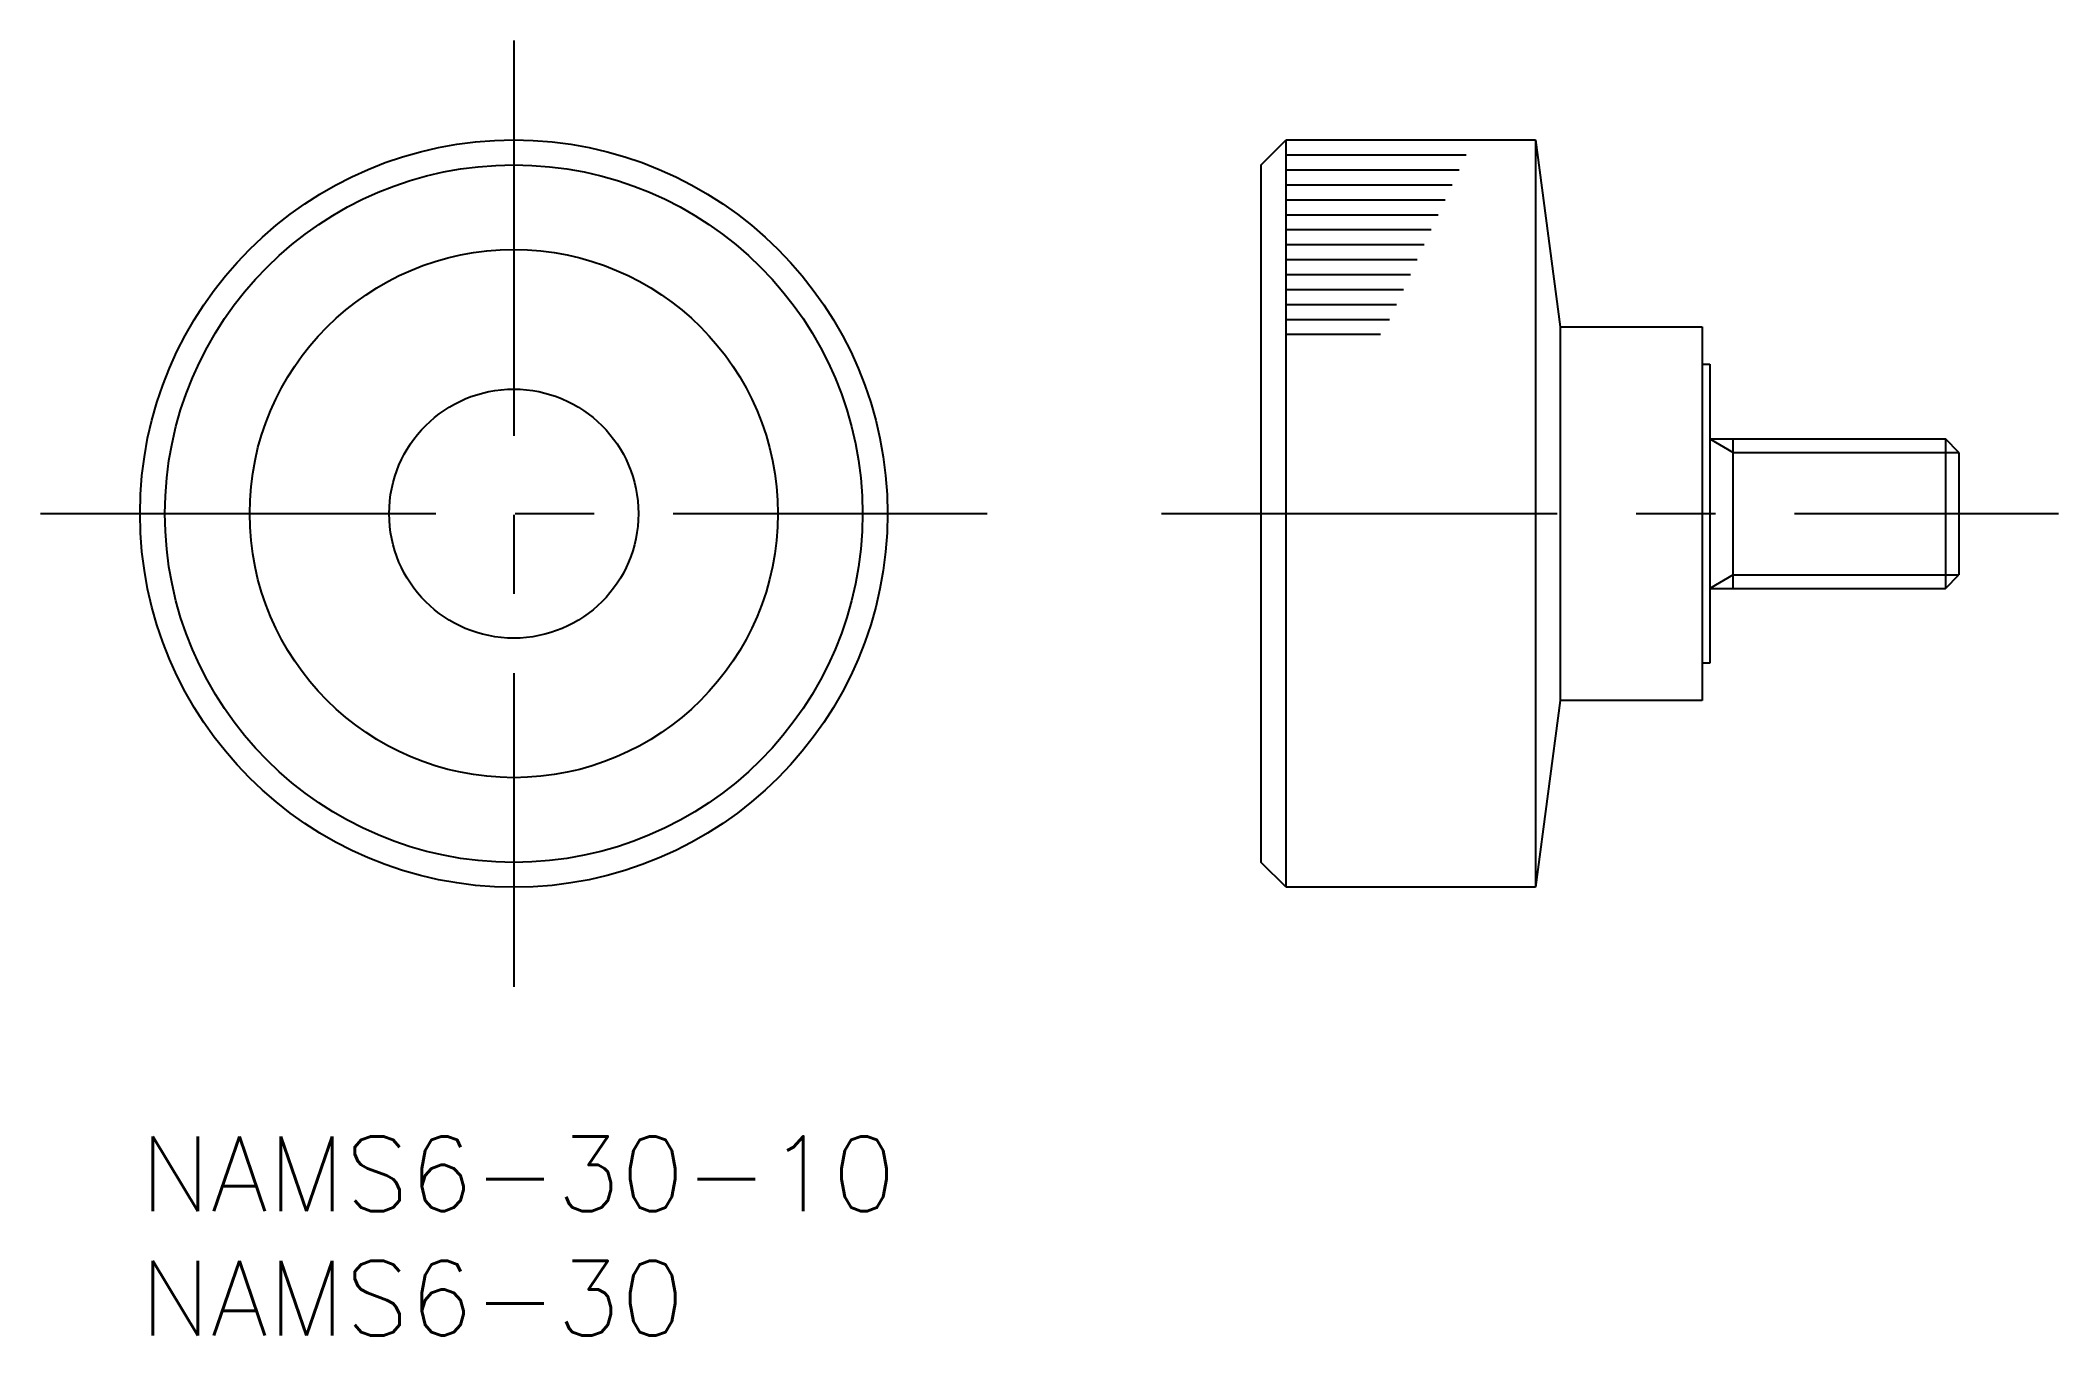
# Model space of a CAD drawing. Extents: x -4 to 77, y -8 to 44.
import ezdxf

# ---------------------------------------------------------------- set-up
doc = ezdxf.new("R2010")
doc.units = 0
doc.header["$LTSCALE"] = 0.5
doc.linetypes.add('CENTER', pattern=[50.8, 31.75, -6.35, 6.35, -6.35])
for name, color, linetype in [('MSM_CENTER', 1, 'CENTER'), ('MSM_CONTINUOUS', 7, 'CONTINUOUS'), ('MSM_NARROW', 5, 'CONTINUOUS'), ('MSM_PART_NUMBER', 7, 'CONTINUOUS')]:
    doc.layers.add(name, color=color, linetype=linetype)
doc.styles.get("Standard").update_dxf_attribs({"font": 'txt.shx', "height": 3, "bigfont": 'bigfont.shx'})

# ---------------------------------------------------------------- blocks, each defined once
blk = doc.blocks.new('*U2')
at = {"layer": 'MSM_PART_NUMBER'}
blk.add_text('NAMS6-30-10', height=3, dxfattribs=at).set_placement((0, -3))
blk = doc.blocks.new('*U3')
at = {"layer": 'MSM_PART_NUMBER'}
blk.add_text('NAMS6-30', height=3, dxfattribs=at).set_placement((0, -8))

msp = doc.modelspace()

# ---------------------------------------------------------------- linework, layer by layer
at = {"layer": 'MSM_CENTER'}
for p, q in [((15, 44), (15, 6)), ((-4, 25), (34, 25)), ((41, 25), (77, 25))]:
    msp.add_line(p, q, dxfattribs=at)
at = {"layer": 'MSM_CONTINUOUS'}
for p, q in [((45, 39), (46, 40)), ((46, 10), (46, 40)), ((46, 40), (56, 40)), ((56, 40), (56, 10)), ((56, 40), (57, 32.5)), ((45, 11), (45, 39)), ((57, 32.5), (62.7, 32.5)), ((57, 32.5), (57, 17.5)), ((62.7, 32.5), (62.7, 17.5)), ((62.7, 31), (63, 31)), ((63, 31), (63, 19)), ((63, 28), (72.458, 28)), ((63.938, 22), (63.938, 28)), ((73, 27.458), (72.458, 28)), ((72.458, 28), (72.458, 22)), ((73, 27.458), (73, 22.542)), ((63, 22), (72.458, 22)), ((72.458, 22), (73, 22.542)), ((63, 19), (62.7, 19)), ((57, 17.5), (56, 10)), ((62.7, 17.5), (57, 17.5)), ((46, 10), (45, 11)), ((56, 10), (46, 10))]:
    msp.add_line(p, q, dxfattribs=at)
for radius in [15, 14, 10.6, 5]:
    msp.add_circle((15, 25), radius, dxfattribs=at)
at = {"layer": 'MSM_NARROW'}
for p, q in [((46, 39.4), (53.22, 39.4)), ((46, 38.8), (52.94, 38.8)), ((46, 38.2), (52.661, 38.2)), ((46, 37.6), (52.381, 37.6)), ((46, 37), (52.101, 37)), ((46, 36.4), (51.821, 36.4)), ((46, 35.8), (51.542, 35.8)), ((46, 35.2), (51.262, 35.2)), ((46, 34.6), (50.982, 34.6)), ((46, 34), (50.702, 34)), ((46, 33.4), (50.422, 33.4)), ((46, 32.8), (50.143, 32.8)), ((46, 32.2), (49.784, 32.2)), ((63, 28), (63.938, 27.458)), ((63.938, 27.458), (73, 27.458)), ((63.938, 22.542), (63, 22)), ((63.938, 22.542), (73, 22.542))]:
    msp.add_line(p, q, dxfattribs=at)

# ---------------------------------------------------------------- block references
at = {"layer": 'MSM_CONTINUOUS'}
for name in ['*U2', '*U3']:
    msp.add_blockref(name, (0, 0), dxfattribs=at)

doc.saveas('drawing.dxf')
